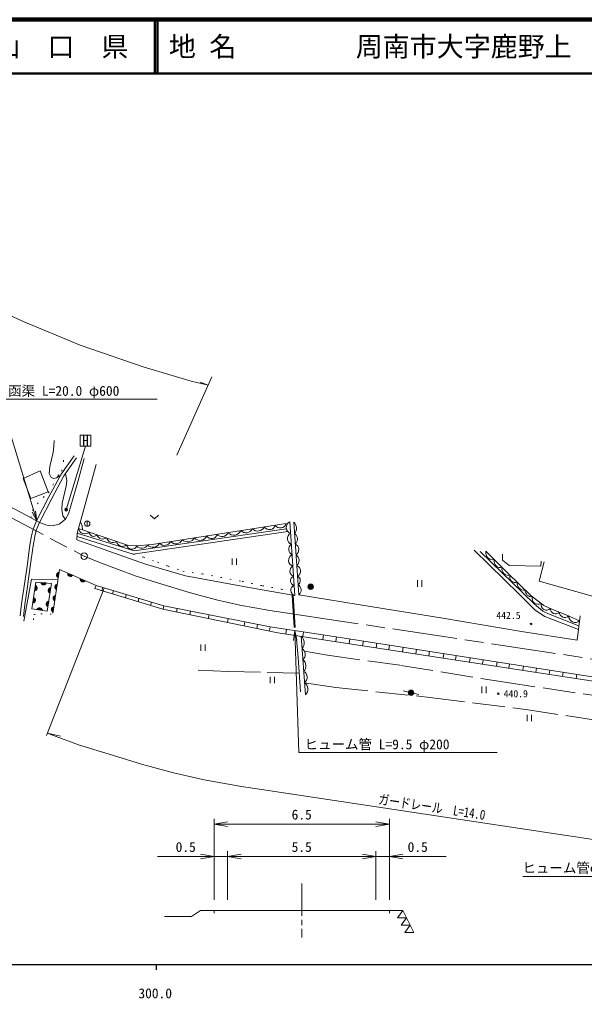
# Model space of a CAD drawing. Units: millimetres, scale not verified, with parts at other scales. Extents: x 40000 to 680000, y 20000 to 380000.
# Drawn here: x 342702 to 447404, y 198715 to 380000 of the extents above; entities that cross this region are included whole.
import ezdxf
from ezdxf.enums import TextEntityAlignment as Align

# ---------------------------------------------------------------- set-up
doc = ezdxf.new("R2010")
doc.units = ezdxf.units.MM
doc.header["$LTSCALE"] = 1000
for name, pattern in [('CHAIN', [18.5, 12, -1.5, 3.5, -1.5]), ('DASHED', [7.5, 6, -1.5]), ('DOTTED', [1.75, 0.25, -1.5])]:
    doc.linetypes.add(name, pattern=pattern)
for name, color, linetype, lineweight in [('M-BGD', 7, 'Continuous', 13), ('M-BMK', 2, 'CHAIN', 13), ('M-BMK-SRVR', 3, 'Continuous', 13), ('M-STR-HTXT', 7, 'Continuous', 13), ('M-STR-STRC', 7, 'Continuous', 13), ('M-TTL', 2, 'Continuous', 140), ('M-TTL-BAND', 7, 'Continuous', 25), ('M-TTL-LINE', 7, 'Continuous', 50)]:
    doc.layers.add(name, color=color, linetype=linetype, lineweight=lineweight)
doc.layers.add('M-TTL-TXT', color=7, linetype='Continuous')
doc.styles.add('ＭＳ ゴシック', font='')
doc.styles.get('ＭＳ ゴシック').set_extended_font_data('MS Gothic')

# ---------------------------------------------------------------- blocks, each defined once
blk = doc.blocks.new('open_arrow')
at = {"color": 0, "linetype": 'Continuous', "lineweight": -2}
blk.add_lwpolyline([(7.5, 1.25), (0, 0), (7.5, -1.25)], dxfattribs=at)

msp = doc.modelspace()

# ---------------------------------------------------------------- hatches: boundary and pattern name
at = {"layer": 'M-BGD'}
for points in [[(349876, 276628, -0.82183), (350023, 277608)], [(352546, 277080, -0.82183), (351638, 277478)], [(347662, 275655, -0.82183), (346675, 275742)], [(354867, 276062, -0.82183), (353960, 276460)], [(345638, 275187, -0.82183), (345494, 274207)], [(348337, 273789, -0.82183), (348485, 274769)], [(349547, 274437, -0.82183), (349694, 275417)], [(396155, 274961, -1), (397155, 274961, -0.41421), (396655, 274461, -0.41421)], [(345305, 272925, -0.82183), (345161, 271945)], [(347956, 271273, -0.82183), (348104, 272253)], [(349232, 272333, -0.82183), (349379, 273313)], [(345927, 270732, -0.82183), (346906, 270584)], [(348917, 270237, -0.82183), (349064, 271217)], [(415760, 255221, -0.41421), (415163, 254841, -0.41421), (414783, 255438, -1)]]:
    msp.add_hatch(color=256, dxfattribs=at).paths.add_polyline_path(points)
at = {"layer": 'M-STR-HTXT'}
msp.add_hatch(color=256, dxfattribs=at).paths.add_polyline_path([(351564, 289351, -1), (351125, 289112, -1)])

# ---------------------------------------------------------------- linework, layer by layer
at = {"layer": 'M-BGD'}
for p, q in [((355242, 287152), (355242, 286152)), ((382090, 280197), (382090, 278997)), ((382890, 280197), (382890, 278997)), ((349876, 276628), (350023, 277608)), ((352546, 277080), (351638, 277478)), ((347662, 275655), (346675, 275742)), ((354867, 276062), (353960, 276460)), ((416490, 276151), (416490, 274951)), ((417290, 276151), (417290, 274951)), ((345638, 275187), (345494, 274207)), ((348337, 273789), (348485, 274769)), ((349547, 274437), (349694, 275417)), ((358144, 274795), (357972, 274227)), ((360103, 274207), (359928, 273633)), ((345305, 272925), (345161, 271945)), ((347956, 271273), (348104, 272253)), ((349232, 272333), (349379, 273313)), ((362489, 273490), (362312, 272908)), ((364838, 272784), (364659, 272195)), ((367184, 272079), (367003, 271483)), ((345927, 270732), (346906, 270584)), ((348917, 270237), (349064, 271217)), ((369452, 271398), (369326, 270782)), ((371945, 270906), (371817, 270275)), ((374394, 270422), (374262, 269777)), ((377817, 269747), (377681, 269080)), ((381394, 269040), (381254, 268353)), ((384466, 268434), (384322, 267728)), ((386819, 267969), (386672, 267249)), ((389154, 267508), (389004, 266774)), ((392169, 267062), (392042, 266229)), ((395321, 266595), (395191, 265747)), ((395679, 254949), (394914, 265789)), ((399035, 266045), (398902, 265178)), ((401449, 265687), (401314, 264809)), ((403916, 265304), (403783, 264431)), ((406424, 264912), (406291, 264046)), ((376291, 264293), (376291, 263093)), ((377091, 264293), (377091, 263093)), ((408926, 264522), (408794, 263663)), ((411258, 264157), (411127, 263306)), ((413797, 263760), (413668, 262917)), ((416276, 263373), (416147, 262537)), ((418667, 262999), (418540, 262170)), ((421333, 262582), (421207, 261762)), ((423643, 262221), (423518, 261408)), ((426236, 261816), (426112, 261011)), ((428646, 261440), (428524, 260641)), ((431235, 261035), (431114, 260244)), ((433525, 260677), (433405, 259894)), ((436088, 260276), (435969, 259501)), ((438509, 259898), (438391, 259130)), ((440988, 259511), (440872, 258750)), ((389151, 258283), (389151, 257083)), ((389951, 258283), (389951, 257083)), ((443460, 259124), (443344, 258371)), ((445988, 258729), (445874, 257984)), ((414783, 255438), (413807, 255654)), ((428398, 256469), (428398, 255269)), ((429198, 256469), (429198, 255269)), ((415760, 255221), (416736, 255004)), ((436815, 251248), (436815, 250048)), ((437615, 251248), (437615, 250048)), ((376250, 215000), (374577, 213885)), ((378750, 215000), (376250, 215000)), ((378750, 215000), (378750, 214500)), ((411250, 215000), (411250, 214500)), ((413750, 215000), (412750, 213646)), ((413750, 215000), (415800, 210900)), ((374577, 213885), (369577, 213885)), ((412750, 213646), (414433, 213633)), ((414433, 213633), (413433, 212279)), ((413433, 212279), (415117, 212267)), ((415117, 212267), (414117, 210913)), ((414117, 210913), (415800, 210900))]:
    msp.add_line(p, q, dxfattribs=at)
at = {"layer": 'M-BGD', "linetype": 'DASHED'}
for p, q in [((393208, 273428), (393644, 266843)), ((393410, 273393), (393846, 266813))]:
    msp.add_line(p, q, dxfattribs=at)
at = {"layer": 'M-BGD'}
for points in [[(265817, 315595), (269363, 315984), (273554, 316132), (277938, 316014), (283861, 315476), (286974, 314945), (294154, 312937), (300562, 310570), (306992, 307615), (318702, 301608), (331135, 294953), (343931, 288233), (346383, 286873), (347742, 286365), (348745, 286249), (350049, 286577), (351189, 287484), (351778, 288469), (353490, 294407), (354697, 298740)], [(350338, 295636), (349536, 295135), (349062, 294993), (348580, 295220), (348211, 295920), (348286, 297216), (348910, 299831), (349052, 301013), (349119, 302026)], [(345856, 287165), (348152, 291584), (350419, 295786), (352794, 299193)], [(346384, 286873), (348682, 291303), (350931, 295471), (353286, 298850)], [(356892, 297609), (354389, 288409), (353394, 284883), (353334, 283629), (366020, 279119), (373463, 276991), (386268, 274634), (393730, 273337), (392783, 286990)], [(351189, 287484), (350707, 288089), (350534, 289269), (350624, 290441), (351342, 293570), (351445, 294623), (351207, 295868)], [(353639, 285753), (362917, 282592), (364367, 282506), (367296, 282807), (392131, 286694)], [(354374, 285503), (354307, 286217), (353984, 286975)], [(366933, 288211), (367683, 287511), (368433, 288211)], [(393512, 286941), (394472, 273478), (408122, 271237), (421180, 269166), (435716, 266682), (446079, 265041), (446587, 269563)], [(353364, 284256), (363768, 280992), (392433, 285185)], [(353394, 284883), (363919, 281602), (392158, 285694)], [(426978, 281747), (435292, 273554), (438264, 270603), (440091, 269441), (446305, 267052)], [(428059, 281494), (438110, 271788), (439696, 270456), (440737, 269924), (443705, 268789), (446381, 267728)], [(446481, 268620), (444259, 269659), (441367, 270815), (439866, 271502), (437518, 273282), (433166, 277536), (429105, 281523)], [(432222, 281011), (432234, 279855), (433425, 278905), (439334, 278779), (439402, 279706)], [(439928, 279577), (439033, 276002), (464646, 268787), (465001, 270425), (471587, 268451), (471117, 273315), (466484, 275013), (466579, 275970), (464510, 276690)], [(348893, 270071), (350104, 278150), (356919, 275163), (369452, 271398), (389154, 267508), (401752, 265643), (454396, 257415), (461328, 256952), (469113, 256546), (474947, 248443), (468288, 256114), (454281, 256696), (390583, 266452), (369276, 270793), (356672, 274623), (356919, 275163)], [(343504, 268603), (344918, 276372), (349818, 276244)], [(394773, 255484), (394343, 261828), (393980, 265932)], [(378750, 215000), (381250, 215000), (395000, 215000), (408750, 215000), (411250, 215000), (413750, 215000)]]:
    msp.add_lwpolyline(points, dxfattribs=at)
at = {"layer": 'M-BGD', "linetype": 'DOTTED'}
for points in [[(344811, 287745), (345127, 289087), (346004, 290343), (347058, 291481), (348073, 292333), (348847, 293773), (349839, 295527), (350513, 296353), (350861, 298156), (350817, 299872)], [(363768, 280992), (365681, 280448), (368283, 279489), (370249, 278746), (372990, 277848), (376537, 277338), (383951, 275955), (387705, 275148), (391268, 274515), (392992, 274222)], [(345277, 268836), (345345, 269806), (346653, 269927), (348542, 269887)]]:
    msp.add_lwpolyline(points, dxfattribs=at)
at = {"layer": 'M-BGD'}
for points in [[(346545, 296400), (348021, 292556), (344787, 291315), (343377, 294986)], [(345003, 270872), (347830, 270444), (348607, 275573), (345731, 275824)]]:
    msp.add_lwpolyline(points, close=True, dxfattribs=at)
at = {"layer": 'M-BGD', "linetype": 'DASHED'}
for points in [[(345856, 287165), (345198, 285592), (344945, 284390), (344606, 282657), (344086, 278775), (343497, 274653), (343087, 271772), (342814, 269550)], [(346384, 286873), (345774, 285413), (345533, 284270), (345198, 282560), (344680, 278692), (344091, 274569), (343682, 271694), (343410, 269477)], [(395507, 263054), (399805, 262272), (413370, 260385), (432306, 257324), (453966, 254105), (465217, 253203), (471245, 252708)], [(375826, 259517), (381359, 259274), (388574, 259080), (394538, 258957)], [(395523, 257159), (401297, 256325), (419242, 254404), (436532, 252210), (452836, 249759), (466167, 247818), (470501, 247765), (474947, 248443)]]:
    msp.add_lwpolyline(points, dxfattribs=at)
at = {"layer": 'M-BGD'}
for centre, radius in [((355242, 286652), 500), ((396655, 274961), 500), ((437524, 268065), 150), ((415271, 255329), 500), ((431436, 255146), 150)]:
    msp.add_circle(centre, radius, dxfattribs=at)
for centre, radius, start, end in [((391038, 286956), 1123, 211.26137, 346.53039), ((393262, 285960), 1136, 114.97891, 252.95894), ((392533, 285800), 1504, 318.79649, 49.36136), ((354805, 285944), 1181, 189.30578, 313.06016), ((356439, 285123), 829, 182.88888, 319.47705), ((378296, 284892), 1038, 209.13978, 348.65197), ((380236, 285401), 1166, 217.68625, 340.1055), ((382413, 285950), 1436, 221.21622, 336.57552), ((384682, 286191), 1250, 220.50628, 337.28547), ((386849, 286658), 1389, 223.12769, 334.66405), ((389033, 286589), 1067, 209.46744, 348.32434), ((393546, 283869), 1180, 121.52947, 246.40838), ((392980, 283779), 1236, 311.76093, 56.39692), ((358147, 284922), 1130, 197.39197, 304.97398), ((359976, 284417), 1254, 199.60332, 302.76262), ((361766, 283565), 1129, 190.34854, 312.0174), ((367441, 283598), 1328, 221.39556, 334.05828), ((369562, 283904), 1283, 223.74153, 334.05023), ((371676, 284167), 1266, 220.65288, 337.13887), ((373849, 284732), 1459, 226.3887, 331.40305), ((376157, 284870), 1324, 219.18991, 338.60184), ((393303, 281827), 1146, 304.0798, 64.07805), ((363509, 282927), 1008, 191.4678, 335.68154), ((365361, 283352), 1255, 221.99633, 329.75118), ((393702, 281871), 1111, 124.36849, 243.56936), ((430541, 281361), 1446, 173.56258, 277.50819), ((393702, 279854), 1135, 115.84663, 252.09122), ((393196, 279802), 1311, 312.98334, 55.17448), ((431786, 279605), 1104, 163.03087, 288.03991), ((350046, 277104), 505, 92.64283, 250.30102), ((352131, 277368), 505, 167.50408, 325.16227), ((393846, 277866), 1034, 118.49285, 249.445), ((393762, 277871), 1026, 296.77269, 71.38516), ((433335, 278279), 1238, 167.09291, 284.04957), ((347177, 275796), 505, 186.17846, 343.83665), ((354453, 276351), 505, 167.50408, 325.16227), ((393775, 276078), 871, 109.57488, 258.36296), ((393784, 276110), 954, 305.6634, 62.49445), ((434595, 276739), 1018, 160.57517, 290.72651), ((436169, 275557), 1236, 169.25523, 282.04645), ((345469, 274711), 505, 272.80833, 70.46652), ((348507, 274264), 505, 92.56048, 250.21867), ((349717, 274913), 505, 92.64283, 250.30102), ((393975, 274303), 996, 112.19887, 255.73897), ((393767, 274361), 1130, 308.63417, 59.52368), ((437628, 274302), 1202, 177.78896, 275.81074), ((345136, 272449), 505, 272.80833, 70.46652), ((348126, 271748), 505, 92.56048, 250.21867), ((349402, 272808), 505, 92.64283, 250.30102), ((438810, 272810), 1101, 164.38104, 301.28124), ((346402, 270561), 505, 2.56048, 160.21867), ((349088, 270712), 505, 92.64283, 250.30102), ((440355, 271623), 1004, 165.7824, 317.23713), ((442022, 270871), 932, 175.71043, 319.75665), ((443779, 270314), 1046, 182.47973, 313.05522), ((445704, 269549), 1211, 179.99054, 309.89744), ((393797, 264585), 1642, 320.4579, 47.17427), ((394341, 262432), 1322, 310.7917, 56.84046), ((394406, 260303), 1382, 312.92966, 54.7025), ((394793, 258195), 1229, 304.452, 63.18016), ((394761, 255995), 1392, 311.28548, 58.50015)]:
    msp.add_arc(centre, radius, start, end, dxfattribs=at)
at = {"layer": 'M-BMK', "linetype": 'Continuous'}
for p, q in [((395000, 220000), (395000, 214000)), ((395000, 213300), (395000, 212300)), ((395000, 211600), (395000, 210000))]:
    msp.add_line(p, q, dxfattribs=at)
at = {"layer": 'M-BMK'}
msp.add_lwpolyline([(303651, 307361), (354694, 280617), (357388, 279538), (360674, 278280), (364313, 276916), (369721, 275252), (374399, 273834), (379222, 272535), (383530, 271549), (389120, 270539), (393578, 269904), (453077, 260939), (456090, 260649), (459368, 260508), (463795, 260465), (469652, 260510), (474717, 260870), (478093, 261219), (500135, 265381)], dxfattribs=at)
at = {"layer": 'M-BMK-SRVR'}
msp.add_circle((354694, 280617), 600, dxfattribs=at)
at = {"layer": 'M-STR-HTXT'}
for p, q in [((378330, 313809), (371832, 299328)), ((377636, 312263), (376184, 312842)), ((351345, 289232), (354924, 301008)), ((347725, 247401), (358402, 274718)), ((347895, 247837), (350290, 247299)), ((378750, 217000), (378750, 232000)), ((378750, 231000), (411250, 231000)), ((411250, 217000), (411250, 232000)), ((368250, 225000), (381250, 225000)), ((381250, 217000), (381250, 226000)), ((381250, 225000), (408750, 225000)), ((408750, 217000), (408750, 226000)), ((408750, 225000), (421750, 225000))]:
    msp.add_line(p, q, dxfattribs=at)
for points in [[(377636, 312263), (374487, 313019), (370970, 314069), (365618, 315684), (353938, 319718), (343234, 324145), (335822, 327564)], [(345875, 287155), (338969, 309719), (368189, 309719)], [(393747, 266828), (394464, 244259), (431252, 244259)], [(470922, 252734), (472793, 221276), (436005, 221276)], [(347895, 247837), (348981, 247421), (353657, 245667), (360084, 243690), (365320, 242103), (371248, 240506), (376914, 239211), (383858, 237956), (388793, 237253), (449036, 228176), (453800, 227717), (458499, 227515), (463760, 227464), (469204, 227506)]]:
    msp.add_lwpolyline(points, dxfattribs=at)
msp.add_circle((351345, 289232), 250, dxfattribs=at)
at = {"layer": 'M-STR-STRC'}
msp.add_lwpolyline([(353924, 301008), (355924, 301008), (355924, 303008), (353924, 303008)], close=True, dxfattribs=at)
at = {"layer": 'M-TTL'}
msp.add_line((680000, 380000), (40000, 380000), dxfattribs=at)
at = {"layer": 'M-TTL-BAND'}
for p, q in [((40000, 205000), (579000, 205000)), ((368000, 205000), (368000, 204000))]:
    msp.add_line(p, q, dxfattribs=at)
at = {"layer": 'M-TTL-LINE'}
for p, q in [((367750, 380000), (367750, 370000)), ((368250, 380000), (368250, 370000)), ((40000, 370000), (680000, 370000))]:
    msp.add_line(p, q, dxfattribs=at)

# ---------------------------------------------------------------- block references
at = {"layer": 'M-STR-HTXT'}
for p, xscale, yscale, rotation in [((345875, 287155), 240, 240, 107), ((393747, 266828), 240, 240, 271.8), ((411250, 231000), 333, 333, 180), ((378750, 225000), 333, 333, 180), ((408750, 225000), 333, 333, 180)]:
    msp.add_blockref('open_arrow', p, dxfattribs=dict(at, xscale=xscale, yscale=yscale, rotation=rotation))
at = {"layer": 'M-STR-HTXT', "xscale": 333, "yscale": 333}
for p in [(378750, 231000), (381250, 225000), (411250, 225000)]:
    msp.add_blockref('open_arrow', p, dxfattribs=at)

# ---------------------------------------------------------------- texts
at = {"layer": 'M-BGD', "style": 'ＭＳ ゴシック'}
for s, p in [('442.5', (431076, 269663)), ('440.9', (432436, 255146))]:
    msp.add_text(s, height=1320, dxfattribs=at).set_placement(p, align=Align.MIDDLE_LEFT)
at = {"layer": 'M-STR-HTXT', "style": 'ＭＳ ゴシック'}
for s, p in [('函渠 L=20.0 φ600', (340591, 309772)), ('ヒューム管 L=9.5 φ200', (395529, 244312))]:
    msp.add_text(s, height=1833, dxfattribs=at).set_placement(p, align=Align.BOTTOM_LEFT)
at = {"layer": 'M-STR-HTXT', "style": 'ＭＳ ゴシック', "width": 0.8}
msp.add_text('ガードレール\u3000L=14.0', height=1833, rotation=351.431, dxfattribs=at).set_placement((418914, 232714), align=Align.BOTTOM_CENTER)
at = {"layer": 'M-STR-HTXT', "style": 'ＭＳ ゴシック'}
for s, p in [('6.5', (395000, 231300)), ('0.5', (373500, 225300)), ('5.5', (395000, 225300)), ('0.5', (416500, 225300))]:
    msp.add_text(s, height=1833, dxfattribs=at).set_placement(p, align=Align.BOTTOM_CENTER)
msp.add_text('ヒューム管φ300 L=10.0', height=1833, dxfattribs=at).set_placement((462770, 221429), align=Align.BOTTOM_RIGHT)
at = {"layer": 'M-STR-STRC', "style": 'ＭＳ ゴシック'}
msp.add_text('H', height=1833, dxfattribs=at).set_placement((354924, 302008), align=Align.MIDDLE_CENTER)
at = {"layer": 'M-TTL-BAND', "style": 'ＭＳ ゴシック'}
msp.add_text('300.0', height=1833, dxfattribs=at).set_placement((367844, 198195), align=Align.BOTTOM_CENTER)
at = {"layer": 'M-TTL-TXT', "style": 'ＭＳ ゴシック'}
msp.add_text('山\u3000口\u3000県', height=3666, dxfattribs=at).set_placement((350375, 375000), align=Align.MIDDLE_CENTER)
for s, p in [('地 名', (370380, 375000)), ('周南市大字鹿野上', (405024, 375000))]:
    msp.add_text(s, height=3666, dxfattribs=at).set_placement(p, align=Align.MIDDLE_LEFT)

doc.saveas('drawing.dxf')
